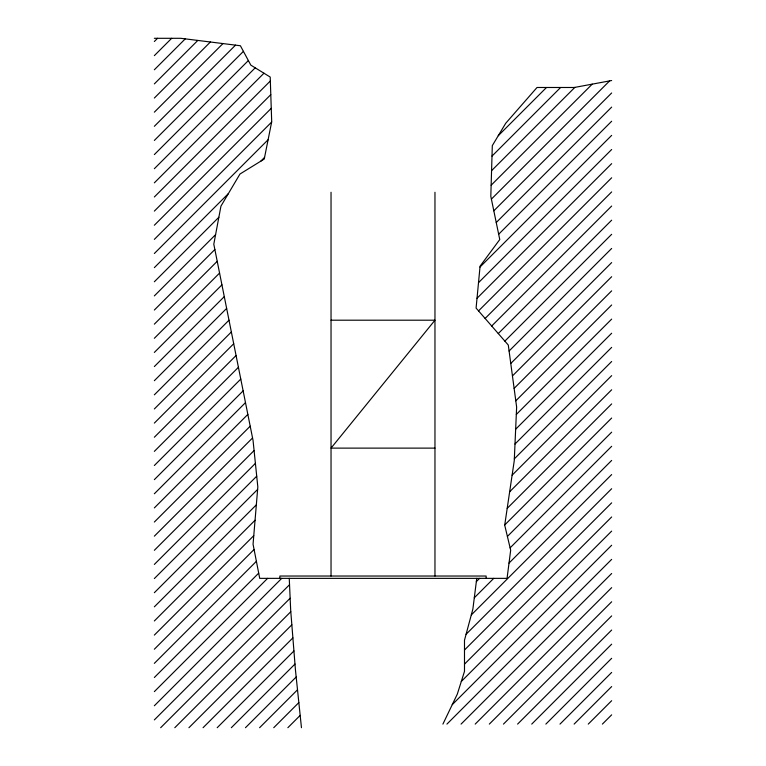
<?xml version="1.0" encoding="UTF-8"?>
<svg xmlns="http://www.w3.org/2000/svg" width="766" height="766" viewBox="0 0 766 766"><rect width="100%" height="100%" fill="white"/><g stroke="black" fill="none" stroke-linecap="round" stroke-linejoin="round"><path stroke-width="1.15" d="M476.749 578.359L472.881 609.027L464.493 640.194L464.493 671.361L457.302 694.14L442.911 724.1M154.349 41.498L157.547 38.3M154.349 55.631L171.68 38.3M154.349 69.763L185.257 38.865M154.349 83.896L197.82 40.435M154.349 98.029L210.382 42.006M154.349 112.162L222.944 43.576M154.349 126.304L235.507 45.146M154.349 140.437L243.416 51.36M154.349 154.569L248.366 60.552M154.349 168.702L255.212 67.829M154.349 182.835L263.964 73.21M154.349 196.967L270.341 80.976M154.349 211.1L270.791 94.649M154.349 225.233L271.25 108.332M154.349 239.365L271.643 122.072M154.349 253.498L268.11 139.738M154.349 267.631L228.354 193.616M260.823 161.147L264.576 157.403M154.349 281.764L218.856 217.257M154.349 295.896L215.591 234.645M154.349 310.029L214.863 249.505M154.349 324.162L217.218 261.283M154.349 338.294L219.574 273.06M154.349 352.427L221.929 284.837M154.349 366.56L224.285 296.614M154.349 380.692L226.64 308.401M154.349 394.825L229.005 320.178M154.349 408.958L231.361 331.956M154.349 423.091L233.716 343.733M154.349 437.233L236.072 355.51M154.349 451.365L238.427 367.287M154.349 465.498L240.783 379.065M154.349 479.631L243.138 390.842M498.254 135.726L546.484 87.487M154.349 493.764L245.493 402.619M492.002 156.101L560.616 87.487M154.349 507.896L247.849 414.396M491.571 170.665L574.854 87.381M154.349 522.029L250.204 426.174M491.14 185.228L592.223 84.145M154.349 536.162L252.56 437.951M491.399 199.112L609.602 80.909M154.349 550.294L254.092 450.552M493.821 210.822L611.651 92.983M154.349 564.427L255.404 463.373M496.244 222.533L611.651 107.116M154.349 578.56L256.715 476.184M498.666 234.243L611.651 121.248M154.349 592.692L257.625 489.417M479.995 267.047L611.651 135.381M154.349 606.825L256.342 504.832M478.511 282.664L611.651 149.514M154.349 620.958L255.059 520.248M477.017 298.28L611.651 163.646M154.349 635.091L253.766 535.664M478.539 310.9L611.651 177.789M154.349 649.223L254.082 549.49M485.117 318.455L611.651 191.921M154.349 663.356L256.39 561.315M491.695 326.01L611.651 206.054M154.349 677.489L258.707 573.131M498.273 333.564L611.651 220.187M154.349 691.621L267.612 578.359M504.861 341.109L611.651 234.319M154.349 705.754L281.744 578.359M509.093 351.01L611.651 248.452M154.349 719.887L289.538 584.697M510.769 363.467L611.651 262.585M160.669 727.7L290.142 598.227M512.444 375.924L611.651 276.718M174.801 727.7L290.793 611.708M514.12 388.381L611.651 290.85M188.934 727.7L291.836 624.797M515.796 400.838L611.651 304.983M203.067 727.7L292.89 637.887M516.313 414.463L611.651 319.116M217.199 727.7L293.933 650.966M515.652 429.247L611.651 333.248M231.332 727.7L294.977 664.055M514.991 444.041L611.651 347.381M245.465 727.7L296.183 676.991M514.34 458.834L611.651 361.514M259.597 727.7L297.514 689.793M512.109 475.188L611.651 375.646M273.74 727.7L298.845 702.585M509.658 491.782L611.651 389.779M287.872 727.7L300.176 715.387M507.197 508.375L611.651 403.912M504.737 524.959L611.651 418.045M507.398 536.439L611.651 432.177M476.337 581.633L479.602 578.359M510.118 547.853L611.651 446.31M474.298 597.806L493.744 578.359M509.017 563.077L611.651 460.443M471.291 614.945L611.651 474.575M466.082 634.286L611.651 488.718M464.493 650.008L611.651 502.85M464.493 664.141L611.651 516.983M461.304 681.462L611.651 531.116M452.256 704.643L611.651 545.248M446.932 724.1L611.651 559.381M461.065 724.1L611.651 573.514M475.198 724.1L611.651 587.646M489.33 724.1L611.651 601.779M503.463 724.1L611.651 615.912M517.596 724.1L611.651 630.045M531.728 724.1L611.651 644.177M545.861 724.1L611.651 658.31M559.994 724.1L611.651 672.443M574.127 724.1L611.651 686.575M588.259 724.1L611.651 700.708M602.392 724.1L611.651 714.841M611.651 80.526L574.289 87.487L537.023 87.487L505.723 123.269L492.308 145.626L490.815 196.307L499.767 239.538L480.081 266.175L476.088 308.085L508.289 345.054L516.638 407.072L514.254 460.749L504.708 525.15L510.673 550.199L507.054 578.359L259.722 578.359L253.058 544.233L257.826 486.985L253.048 440.421L213.8 244.191L220.943 206.14L239.969 174.026L264.241 159.041L271.7 121.775L270.207 77.06L250.827 65.129L240.4 45.749L180.766 38.3L154.349 38.3M331.036 320.198L434.964 320.198L331.036 448.12L434.964 448.12M301.459 727.7L295.465 670.164L290.678 610.224L289.251 578.359M486.123 578.359L486.123 576.032L279.877 576.032L279.877 578.359M434.964 192.276L434.964 576.032M331.036 192.276L331.036 576.032"/></g></svg>
